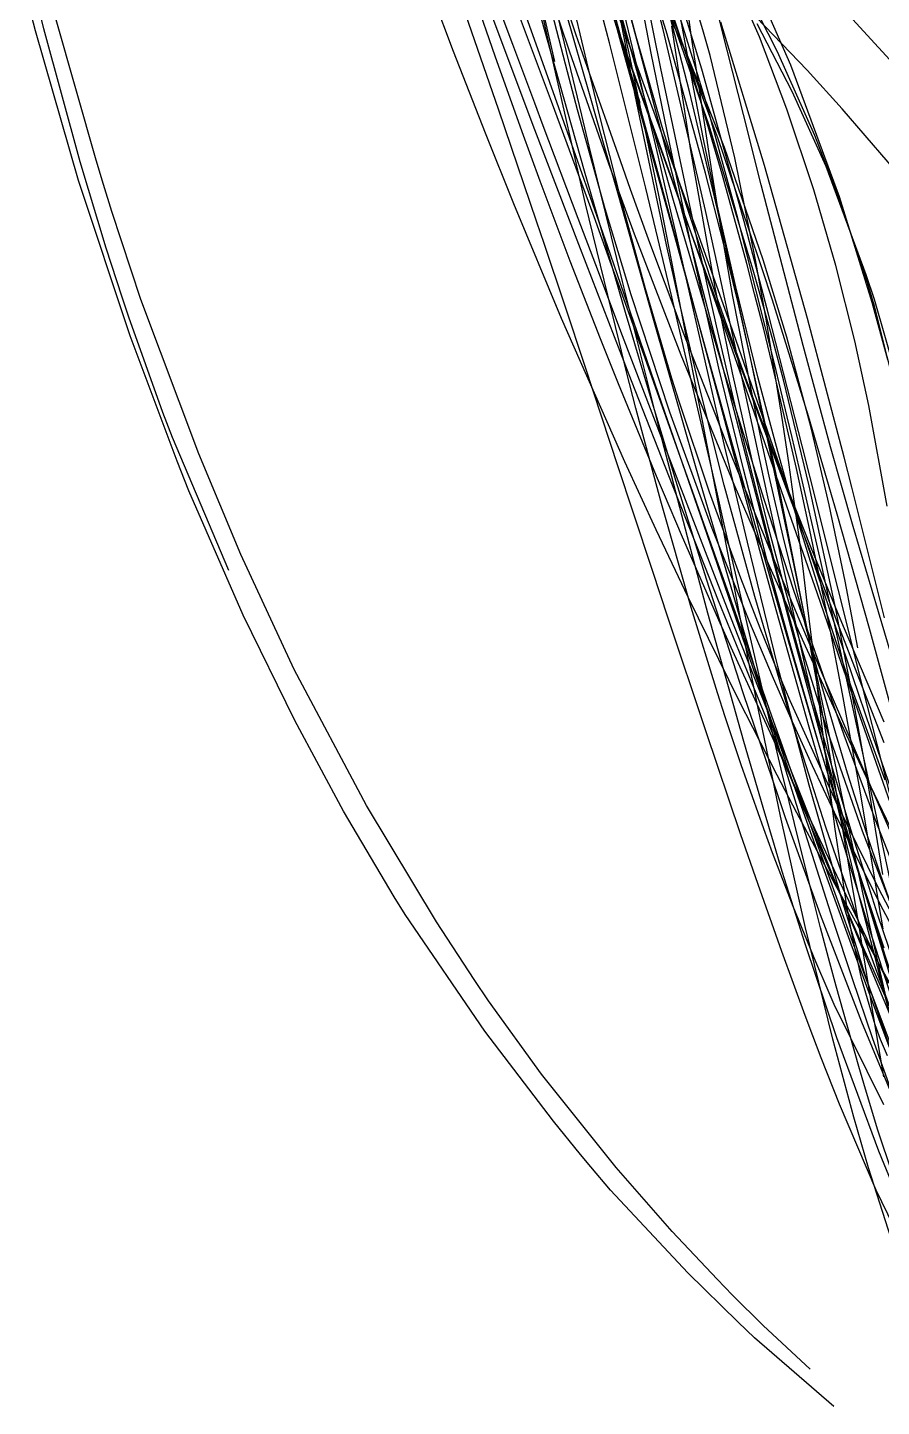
# Model space of a CAD drawing. Header units: metres. Extents: x -233 to 379, y -58 to 1087.
# Drawn here: x -164.2 to -109.5, y -25.5 to 62.8 of the extents above; entities that cross this region are included whole.
import ezdxf

# ---------------------------------------------------------------- set-up
doc = ezdxf.new("R2010")
doc.units = ezdxf.units.M

msp = doc.modelspace()

# ---------------------------------------------------------------- linework, layer by layer
for p, q in [((-130.654, 61.155, -1397.446), (-133.378, 70.878, -1398.878)), ((-128.479, 61.043, -1399.084), (-130.64, 70.267, -1402.337)), ((-134.225, 60.959, -1396.504), (-137.149, 69.41, -1399.312)), ((-125.439, 61.017, -1388.991), (-127.809, 69.611, -1390.025)), ((-124.236, 61.147, -1374.854), (-125.775, 69.099, -1377.845)), ((-123.218, 62.377, -1391.526), (-125.48, 69.685, -1393.989)), ((-123.487, 62.666, -1382.562), (-125.27, 69.625, -1384.631)), ((-122.142, 62.185, -1382.023), (-123.397, 69.136, -1384.938)), ((-121.676, 62.327, -1380.064), (-122.577, 68.87, -1382.578)), ((-130.401, 60.619, -1400.297), (-132.271, 68.794, -1403.224)), ((-129.608, 59.968, -1397.805), (-131.91, 68.813, -1401.1)), ((-121.924, 61.007, -1377.423), (-125.435, 68.671, -1380.055)), ((-117.321, 62.207, -1374.742), (-119.943, 68.257, -1376.744)), ((-136.888, 61.256, -1393.495), (-139.318, 67.652, -1395.781)), ((-133.099, 61.702, -1394.184), (-135.129, 67.103, -1396.173)), ((-130.623, 58.064, -1392.113), (-134.023, 67.14, -1394.292)), ((-130.729, 59.276, -1390.762), (-133.587, 67.266, -1392.804)), ((-129.468, 61.273, -1399.961), (-131.584, 67.562, -1402.369)), ((-128.688, 57.174, -1397.067), (-131.132, 67.333, -1398.5)), ((-126.922, 61.822, -1396.42), (-128.362, 67.277, -1397.374)), ((-125.474, 61.256, -1389.092), (-127.75, 67.393, -1391.598)), ((-134.013, 57.56, -1393.101), (-137.028, 66.291, -1395.178)), ((-125.253, 59.5, -1389.309), (-127.949, 67.088, -1392.142)), ((-124.945, 57.968, -1398.053), (-127.555, 66.424, -1401.371)), ((-125.198, 62.22, -1389.516), (-126.472, 66.956, -1391.478)), ((-123.622, 60.161, -1376.88), (-124.868, 66.399, -1379.167)), ((-120.549, 56.593, -1389.737), (-123.993, 66.453, -1392.865)), ((-121.798, 58.707, -1380.591), (-123.859, 66.688, -1383.319)), ((-163.115, 62.717, -1422.659), (-163.79, 65.492, -1423.335)), ((-130.655, 61.15, -1390.25), (-131.639, 65.618, -1390.665)), ((-125.267, 58.456, -1373.843), (-126.729, 66.135, -1376.778)), ((-121.979, 60.998, -1390.859), (-123.501, 65.581, -1392.515)), ((-121.487, 60.542, -1385.277), (-123.065, 65.604, -1386.889)), ((-121.01, 60.122, -1380.731), (-122.805, 66.018, -1382.303)), ((-120.89, 62.49, -1378.883), (-121.979, 66.189, -1379.974)), ((-163.64, 62.573, -1425.856), (-164.152, 64.573, -1426.345)), ((-132.649, 58.803, -1392.511), (-134.972, 64.978, -1394.819)), ((-129.056, 62.379, -1401.472), (-130.039, 65.254, -1402.567)), ((-124.016, 56.181, -1386.681), (-127.288, 65.229, -1390.184)), ((-125.923, 61.286, -1400.493), (-126.82, 64.55, -1401.22)), ((-124.927, 59.372, -1401.233), (-126.234, 64.846, -1402.048)), ((-124.996, 61.397, -1403.42), (-125.942, 64.9, -1404.144)), ((-119.378, 61.356, -1392.55), (-120.184, 64.594, -1392.98)), ((-114.272, 60.056, -1384.118), (-118.597, 64.593, -1385.843)), ((-116.163, 61.246, -1373.76), (-118.08, 65.011, -1375.264)), ((-115.31, 60.377, -1364.942), (-117.109, 64.462, -1366.1)), ((-128.153, 58.398, -1395.257), (-129.702, 63.815, -1396.35)), ((-126.18, 61.85, -1401.005), (-126.687, 63.663, -1401.409)), ((-120.422, 56.92, -1380.26), (-123.126, 64.177, -1382.324)), ((-105.808, 57.258, -1380.808), (-111.832, 63.849, -1383.067)), ((-160.786, 54.194, -1420.353), (-163.115, 62.717, -1422.659)), ((-159.756, 54.303, -1423.325), (-162.334, 63.282, -1425.709)), ((-125.658, 61.156, -1399.149), (-126.186, 63.56, -1399.562)), ((-121.717, 54.923, -1377.936), (-122.932, 62.873, -1381.038)), ((-116.983, 53.971, -1377.725), (-119.795, 63.141, -1380.187)), ((-115.22, 58.708, -1368.525), (-117.47, 63.037, -1370.041)), ((-160.893, 52.99, -1423.272), (-163.64, 62.573, -1425.856)), ((-128.319, 60.238, -1400.637), (-129.056, 62.379, -1401.472)), ((-124.596, 52.499, -1394.765), (-126.922, 61.822, -1396.42)), ((-125.71, 60.163, -1400.628), (-126.18, 61.85, -1401.005)), ((-123.536, 56.441, -1386.995), (-125.198, 62.22, -1389.516)), ((-123.129, 61.222, -1382.142), (-123.487, 62.666, -1382.562)), ((-120.762, 53.474, -1388.455), (-123.218, 62.377, -1391.526)), ((-121.512, 58.845, -1380.614), (-122.142, 62.185, -1382.023)), ((-120.341, 53.478, -1376.712), (-121.676, 62.327, -1380.064)), ((-120.479, 61.007, -1378.444), (-120.89, 62.49, -1378.883)), ((-115.553, 57.577, -1373.27), (-117.321, 62.207, -1374.742)), ((-134.85, 56.028, -1391.571), (-136.888, 61.256, -1393.495)), ((-132.503, 56.124, -1394.803), (-134.225, 60.959, -1396.504)), ((-131.688, 57.943, -1392.764), (-133.099, 61.702, -1394.184)), ((-128.448, 51.516, -1389.24), (-130.655, 61.15, -1390.25)), ((-128.507, 53.596, -1396.295), (-130.654, 61.155, -1397.446)), ((-126.945, 54.07, -1396.986), (-129.468, 61.273, -1399.961)), ((-127.553, 57.21, -1397.669), (-128.479, 61.043, -1399.084)), ((-125.219, 58.709, -1399.915), (-125.923, 61.286, -1400.493)), ((-125.199, 59.02, -1398.781), (-125.658, 61.156, -1399.149)), ((-123.326, 55.368, -1386.68), (-125.474, 61.256, -1389.092)), ((-124.358, 57.152, -1388.502), (-125.439, 61.017, -1388.991)), ((-123.088, 54.214, -1401.895), (-124.996, 61.397, -1403.42)), ((-123.061, 55.321, -1372.745), (-124.236, 61.147, -1374.854)), ((-121.258, 53.198, -1379.898), (-123.129, 61.222, -1382.142)), ((-121.521, 59.567, -1390.341), (-121.979, 60.998, -1390.859)), ((-119.559, 55.111, -1375.483), (-121.924, 61.007, -1377.423)), ((-118.9, 54.452, -1376.448), (-120.479, 61.007, -1378.444)), ((-118.344, 57.23, -1391.988), (-119.378, 61.356, -1392.55)), ((-113.781, 55.873, -1371.677), (-116.163, 61.246, -1373.76)), ((-126.218, 54.265, -1398.19), (-128.319, 60.238, -1400.637)), ((-123.036, 50.502, -1398.429), (-125.71, 60.163, -1400.628)), ((-121.47, 49.992, -1373.373), (-123.622, 60.161, -1376.88)), ((-120.711, 57.927, -1384.465), (-121.487, 60.542, -1385.277)), ((-118.297, 50.379, -1378.355), (-121.01, 60.122, -1380.731)), ((-112.191, 51.954, -1362.73), (-115.31, 60.377, -1364.942)), ((-112.017, 57.599, -1383.191), (-114.272, 60.056, -1384.118)), ((-129.476, 55.738, -1389.849), (-130.729, 59.276, -1390.762)), ((-128.96, 57.533, -1396.86), (-129.608, 59.968, -1397.805)), ((-121.919, 50.281, -1385.729), (-125.253, 59.5, -1389.309)), ((-123.785, 54.488, -1400.486), (-124.927, 59.372, -1401.233)), ((-119.694, 53.414, -1388.101), (-121.521, 59.567, -1390.341)), ((-131.788, 56.523, -1391.641), (-132.649, 58.803, -1392.511)), ((-127.341, 55.549, -1394.693), (-128.153, 58.398, -1395.257)), ((-123.26, 48.891, -1370.388), (-125.267, 58.456, -1373.843)), ((-123.825, 53.565, -1398.748), (-125.219, 58.709, -1399.915)), ((-124.622, 56.277, -1398.304), (-125.199, 59.02, -1398.781)), ((-120.004, 51.145, -1378.136), (-121.798, 58.707, -1380.591)), ((-120.886, 55.655, -1379.265), (-121.512, 58.845, -1380.614)), ((-113.036, 53.887, -1367.009), (-115.22, 58.708, -1368.525)), ((-131.56, 50.325, -1391.385), (-134.013, 57.56, -1393.101)), ((-131.148, 56.505, -1392.214), (-131.688, 57.943, -1392.764)), ((-127.903, 50.667, -1390.352), (-130.623, 58.064, -1392.113)), ((-127.18, 51.176, -1394.252), (-128.96, 57.533, -1396.86)), ((-118.695, 50.586, -1382.277), (-120.711, 57.927, -1384.465)), ((-113.829, 52.41, -1371.648), (-115.553, 57.577, -1373.27)), ((-107.614, 52.465, -1381.259), (-112.017, 57.599, -1383.191)), ((-128.775, 48.617, -1388.507), (-131.788, 56.523, -1391.641)), ((-128.913, 50.565, -1389.877), (-131.148, 56.505, -1392.214)), ((-128.209, 55.194, -1396.782), (-128.688, 57.174, -1397.067)), ((-126.233, 51.996, -1395.656), (-127.553, 57.21, -1397.669)), ((-122.813, 51.73, -1387.778), (-124.358, 57.152, -1388.502)), ((-117.712, 47.256, -1386.751), (-120.549, 56.593, -1389.737)), ((-119.989, 55.722, -1379.93), (-120.422, 56.92, -1380.26)), ((-117.204, 52.725, -1391.355), (-118.344, 57.23, -1391.988)), ((-133.04, 51.502, -1389.865), (-134.85, 56.028, -1391.571)), ((-131.351, 52.957, -1393.646), (-132.503, 56.124, -1394.803)), ((-127.05, 48.807, -1388.029), (-129.476, 55.738, -1389.849)), ((-123.74, 51.952, -1397.543), (-124.622, 56.277, -1398.304)), ((-122.371, 51.574, -1384.893), (-124.016, 56.181, -1386.681)), ((-122.007, 51.473, -1384.738), (-123.536, 56.441, -1386.995)), ((-120.011, 51.443, -1377.486), (-120.886, 55.655, -1379.265)), ((-118.008, 49.957, -1378.411), (-119.989, 55.722, -1379.93)), ((-112.339, 52.196, -1370.264), (-113.781, 55.873, -1371.677)), ((-126.086, 46.528, -1395.474), (-128.209, 55.194, -1396.782)), ((-126.346, 52.051, -1394.013), (-127.341, 55.549, -1394.693)), ((-122.381, 52.754, -1385.608), (-123.326, 55.368, -1386.68)), ((-121.706, 48.936, -1370.52), (-123.061, 55.321, -1372.745)), ((-120.146, 46.151, -1374.576), (-121.717, 54.923, -1377.936)), ((-117.073, 47.916, -1373.114), (-119.559, 55.111, -1375.483)), ((-159.115, 48.674, -1418.718), (-160.786, 54.194, -1420.353)), ((-159.289, 52.749, -1422.895), (-159.756, 54.303, -1423.325)), ((-125.306, 49.567, -1395.031), (-126.945, 54.07, -1396.986)), ((-125.559, 52.421, -1397.415), (-126.218, 54.265, -1398.19)), ((-123.348, 52.603, -1400.194), (-123.785, 54.488, -1400.486)), ((-121.473, 48.051, -1400.543), (-123.088, 54.214, -1401.895)), ((-117.568, 47.92, -1374.325), (-118.9, 54.452, -1376.448)), ((-114.237, 44.165, -1375.3), (-116.983, 53.971, -1377.725)), ((-110.481, 46.957, -1365.049), (-113.036, 53.887, -1367.009)), ((-157.598, 43.044, -1420.244), (-160.893, 52.99, -1423.272)), ((-125.88, 44.546, -1394.835), (-128.507, 53.596, -1396.295)), ((-122.122, 47.238, -1397.283), (-123.825, 53.565, -1398.748)), ((-120.777, 51.076, -1379.316), (-121.258, 53.198, -1379.898)), ((-119.631, 49.071, -1386.9), (-120.762, 53.474, -1388.455)), ((-119.779, 50.008, -1375.414), (-120.341, 53.478, -1376.712)), ((-118.133, 47.692, -1385.999), (-119.694, 53.414, -1388.101)), ((-158.755, 51.017, -1422.405), (-159.289, 52.749, -1422.895)), ((-129.434, 47.846, -1391.689), (-131.351, 52.957, -1393.646)), ((-124.407, 49.246, -1396.044), (-125.559, 52.421, -1397.415)), ((-123.823, 49.312, -1394.191), (-124.596, 52.499, -1394.765)), ((-122.63, 49.483, -1399.701), (-123.348, 52.603, -1400.194)), ((-121.171, 49.385, -1384.226), (-122.381, 52.754, -1385.608)), ((-114.513, 42.431, -1389.784), (-117.204, 52.725, -1391.355)), ((-112.422, 47.556, -1370.106), (-113.829, 52.41, -1371.648)), ((-110.775, 47.617, -1368.497), (-112.339, 52.196, -1370.264)), ((-129.979, 44.168, -1386.999), (-133.04, 51.502, -1389.865)), ((-126.301, 42.688, -1388.167), (-128.448, 51.516, -1389.24)), ((-124.109, 44.187, -1392.534), (-126.346, 52.051, -1394.013)), ((-124.617, 46.067, -1393.246), (-126.233, 51.996, -1395.656)), ((-122.299, 44.607, -1396.211), (-123.74, 51.952, -1397.543)), ((-120.253, 43.045, -1386.495), (-122.813, 51.73, -1387.778)), ((-120.069, 45.06, -1382.356), (-122.371, 51.574, -1384.893)), ((-120.082, 45.665, -1382.009), (-122.007, 51.473, -1384.738)), ((-118.832, 46.196, -1375.284), (-120.011, 51.443, -1377.486)), ((-110.106, 45.194, -1361.034), (-112.191, 51.954, -1362.73)), ((-156.899, 45.384, -1420.72), (-158.755, 51.017, -1422.405)), ((-131.101, 48.964, -1391.062), (-131.56, 50.325, -1391.385)), ((-127.794, 47.597, -1388.684), (-128.913, 50.565, -1389.877)), ((-126.862, 47.811, -1389.673), (-127.903, 50.667, -1390.352)), ((-125.534, 45.675, -1391.867), (-127.18, 51.176, -1394.252)), ((-122.497, 48.553, -1397.981), (-123.036, 50.502, -1398.429)), ((-119.996, 47.57, -1378.373), (-120.777, 51.076, -1379.316)), ((-118.407, 44, -1375.917), (-120.004, 51.145, -1378.136)), ((-116.355, 41.274, -1379.605), (-118.695, 50.586, -1382.277)), ((-116.726, 44.439, -1376.992), (-118.297, 50.379, -1378.355)), ((-122.316, 41.812, -1391.458), (-125.306, 49.567, -1395.031)), ((-121.025, 42.477, -1398.537), (-122.63, 49.483, -1399.701)), ((-118.9, 42.095, -1382.421), (-121.919, 50.281, -1385.729)), ((-120.058, 43.689, -1371.304), (-121.47, 49.992, -1373.373)), ((-119.011, 45.582, -1373.78), (-119.779, 50.008, -1375.414)), ((-117.138, 47.339, -1377.742), (-118.008, 49.957, -1378.411)), ((-158.101, 45.524, -1417.734), (-159.115, 48.674, -1418.718)), ((-129.781, 45.021, -1390.124), (-131.101, 48.964, -1391.062)), ((-125.505, 40.17, -1384.99), (-128.775, 48.617, -1388.507)), ((-124.713, 42.067, -1386.214), (-127.05, 48.807, -1388.029)), ((-124.003, 48.145, -1395.562), (-124.407, 49.246, -1396.044)), ((-122.928, 45.549, -1393.503), (-123.823, 49.312, -1394.191)), ((-122.478, 45.369, -1369.155), (-123.26, 48.891, -1370.388)), ((-120.26, 42.518, -1368.373), (-121.706, 48.936, -1370.52)), ((-119.645, 45.1, -1382.467), (-121.171, 49.385, -1384.226)), ((-118.675, 45.163, -1385.491), (-119.631, 49.071, -1386.9)), ((-127.497, 42.867, -1389.68), (-129.434, 47.846, -1391.689)), ((-126.358, 46.422, -1389.343), (-126.862, 47.811, -1389.673)), ((-122.715, 44.692, -1394.013), (-124.003, 48.145, -1395.562)), ((-120.591, 41.669, -1396.366), (-122.497, 48.553, -1397.981)), ((-119.633, 40.98, -1398.925), (-121.473, 48.051, -1400.543)), ((-117.623, 45.749, -1385.281), (-118.133, 47.692, -1385.999)), ((-116.858, 44.025, -1372.983), (-117.568, 47.92, -1374.325)), ((-115.564, 42.965, -1371.44), (-117.073, 47.916, -1373.114)), ((-126.076, 43.06, -1386.816), (-127.794, 47.597, -1388.684)), ((-121.117, 43.497, -1396.402), (-122.122, 47.238, -1397.283)), ((-118.396, 40.231, -1376.458), (-119.996, 47.57, -1378.373)), ((-116.882, 44.332, -1385.805), (-117.712, 47.256, -1386.751)), ((-116.488, 45.341, -1377.239), (-117.138, 47.339, -1377.742)), ((-111.212, 42.728, -1368.52), (-112.422, 47.556, -1370.106)), ((-110.406, 46.46, -1368.048), (-110.775, 47.617, -1368.497)), ((-109.956, 45.379, -1364.618), (-110.481, 46.957, -1365.049)), ((-124.524, 41.327, -1388.129), (-126.358, 46.422, -1389.343)), ((-124.377, 39.696, -1394.375), (-126.086, 46.528, -1395.474)), ((-122.915, 40.333, -1390.792), (-124.617, 46.067, -1393.246)), ((-119.04, 40.684, -1372.525), (-120.146, 46.151, -1374.576)), ((-117.39, 40.35, -1372.862), (-118.832, 46.196, -1375.284)), ((-109.947, 44.949, -1367.458), (-110.406, 46.46, -1368.048)), ((-157.675, 44.241, -1417.323), (-158.101, 45.524, -1417.734)), ((-153.191, 35.49, -1417.43), (-156.899, 45.384, -1420.72)), ((-123.06, 38.164, -1388.39), (-125.534, 45.675, -1391.867)), ((-122.262, 42.715, -1392.976), (-122.928, 45.549, -1393.503)), ((-121.157, 39.77, -1367.261), (-122.478, 45.369, -1369.155)), ((-118.249, 40.486, -1379.515), (-120.082, 45.665, -1382.009)), ((-118.145, 39.576, -1380.21), (-120.069, 45.06, -1382.356)), ((-118.813, 42.749, -1381.502), (-119.645, 45.1, -1382.467)), ((-117.483, 37.807, -1370.987), (-119.011, 45.582, -1373.78)), ((-116.545, 35.622, -1381.849), (-118.675, 45.163, -1385.491)), ((-117.045, 43.475, -1384.436), (-117.623, 45.749, -1385.281)), ((-114.187, 37.905, -1375.424), (-116.488, 45.341, -1377.239)), ((-109.101, 41.51, -1360.126), (-110.106, 45.194, -1361.034)), ((-108.596, 40.627, -1363.362), (-109.956, 45.379, -1364.618)), ((-155.487, 38.154, -1415.236), (-157.675, 44.241, -1417.323)), ((-126.665, 36.624, -1383.924), (-129.979, 44.168, -1386.999)), ((-128.477, 41.099, -1389.184), (-129.781, 45.021, -1390.124)), ((-124.158, 38.736, -1393.842), (-125.88, 44.546, -1394.835)), ((-121.358, 34.592, -1390.789), (-124.109, 44.187, -1392.534)), ((-122.187, 43.293, -1393.376), (-122.715, 44.692, -1394.013)), ((-121.783, 41.929, -1395.715), (-122.299, 44.607, -1396.211)), ((-116.437, 42.717, -1385.28), (-116.882, 44.332, -1385.805)), ((-114.578, 36.019, -1375.161), (-116.726, 44.439, -1376.992)), ((-111.903, 35.292, -1373.194), (-114.237, 44.165, -1375.3)), ((-108.322, 38.509, -1364.853), (-109.947, 44.949, -1367.458)), ((-119.944, 37.529, -1390.654), (-122.187, 43.293, -1393.376)), ((-119.537, 37.623, -1394.985), (-121.117, 43.497, -1396.402)), ((-118.882, 38.674, -1369.716), (-120.058, 43.689, -1371.304)), ((-117.895, 41.654, -1375.203), (-118.407, 44, -1375.917)), ((-116.519, 41.35, -1383.642), (-117.045, 43.475, -1384.436)), ((-115.818, 37.51, -1370.524), (-116.858, 44.025, -1372.983)), ((-154.584, 35.028, -1417.542), (-157.598, 43.044, -1420.244)), ((-126.345, 39.975, -1388.473), (-127.497, 42.867, -1389.68)), ((-125.814, 40.742, -1387.916), (-126.301, 42.688, -1388.167)), ((-123.485, 36.271, -1383.919), (-126.076, 43.06, -1386.816)), ((-120.389, 34.593, -1391.389), (-122.262, 42.715, -1392.976)), ((-119.542, 36.041, -1397.394), (-121.025, 42.477, -1398.537)), ((-119.908, 40.993, -1367.872), (-120.26, 42.518, -1368.373)), ((-119.545, 40.689, -1386.128), (-120.253, 43.045, -1386.495)), ((-117.282, 38.396, -1379.714), (-118.813, 42.749, -1381.502)), ((-115.776, 40.23, -1384.463), (-116.437, 42.717, -1385.28)), ((-114.014, 37.161, -1369.377), (-115.564, 42.965, -1371.44)), ((-112.758, 35.956, -1388.713), (-114.513, 42.431, -1389.784)), ((-110.308, 38.585, -1367.095), (-111.212, 42.728, -1368.52)), ((-123.559, 38.727, -1385.297), (-124.713, 42.067, -1386.214)), ((-120.053, 36.24, -1388.771), (-122.316, 41.812, -1391.458)), ((-121.065, 38.165, -1395.002), (-121.783, 41.929, -1395.715)), ((-119.354, 37.226, -1395.301), (-120.591, 41.669, -1396.366)), ((-117.407, 38.091, -1380.763), (-118.9, 42.095, -1382.421)), ((-115.98, 32.588, -1372.545), (-117.895, 41.654, -1375.203)), ((-126.352, 34.671, -1387.613), (-128.477, 41.099, -1389.184)), ((-125.221, 38.415, -1387.602), (-125.814, 40.742, -1387.916)), ((-121.363, 32.442, -1385.967), (-124.524, 41.327, -1388.129)), ((-118.332, 34.523, -1365.817), (-119.908, 40.993, -1367.872)), ((-117.924, 34.413, -1397.347), (-119.633, 40.98, -1398.925)), ((-117.006, 32.569, -1384.732), (-119.545, 40.689, -1386.128)), ((-117.754, 34.988, -1370.435), (-119.04, 40.684, -1372.525)), ((-114.955, 34.564, -1381.059), (-116.519, 41.35, -1383.642)), ((-115.532, 37.859, -1378.637), (-116.355, 41.274, -1379.605)), ((-123.903, 34.074, -1385.873), (-126.345, 39.975, -1388.473)), ((-122.839, 33.388, -1382.039), (-125.505, 40.17, -1384.99)), ((-122.455, 38.845, -1390.14), (-122.915, 40.333, -1390.792)), ((-119.566, 33.492, -1365.22), (-121.157, 39.77, -1367.261)), ((-116.817, 32.945, -1374.612), (-118.396, 40.231, -1376.458)), ((-116.076, 34.712, -1376.687), (-118.249, 40.486, -1379.515)), ((-116.83, 38.19, -1371.975), (-117.39, 40.35, -1372.862)), ((-114.129, 33.455, -1382.172), (-115.776, 40.23, -1384.463)), ((-123.663, 36.876, -1393.904), (-124.377, 39.696, -1394.375)), ((-115.553, 32.142, -1377.273), (-118.145, 39.576, -1380.21)), ((-154.883, 36.55, -1414.665), (-155.487, 38.154, -1415.236)), ((-123.635, 32.477, -1386.726), (-125.221, 38.415, -1387.602)), ((-122.646, 33.731, -1392.939), (-124.158, 38.736, -1393.842)), ((-121.097, 31.578, -1383.263), (-123.559, 38.727, -1385.297)), ((-120.332, 30.711, -1384.707), (-123.06, 38.164, -1388.39)), ((-120.522, 33.052, -1387.495), (-122.455, 38.845, -1390.14)), ((-119.54, 30.153, -1393.399), (-121.065, 38.165, -1395.002)), ((-118.381, 36.593, -1369.07), (-118.882, 38.674, -1369.716)), ((-114.861, 31.351, -1377.875), (-117.407, 38.091, -1380.763)), ((-116.13, 35.103, -1378.36), (-117.282, 38.396, -1379.714)), ((-116.145, 35.649, -1370.939), (-116.83, 38.19, -1371.975)), ((-109.149, 32.157, -1364.683), (-110.308, 38.585, -1367.095)), ((-119.371, 36.079, -1389.956), (-119.944, 37.529, -1390.654)), ((-119.237, 36.51, -1394.713), (-119.537, 37.623, -1394.985)), ((-118.384, 33.764, -1394.455), (-119.354, 37.226, -1395.301)), ((-117.16, 36.252, -1370.437), (-117.483, 37.807, -1370.987)), ((-115.418, 34.796, -1369.435), (-115.818, 37.51, -1370.524)), ((-115.221, 36.551, -1378.267), (-115.532, 37.859, -1378.637)), ((-112.336, 31.636, -1373.915), (-114.187, 37.905, -1375.424)), ((-112.851, 32.223, -1367.512), (-114.014, 37.161, -1369.377)), ((-151.283, 28.038, -1411.329), (-154.883, 36.55, -1414.665)), ((-125.928, 34.983, -1383.243), (-126.665, 36.624, -1383.924)), ((-121.792, 29.69, -1392.616), (-123.663, 36.876, -1393.904)), ((-120.992, 29.789, -1381.042), (-123.485, 36.271, -1383.919)), ((-118.924, 33.537, -1387.435), (-120.053, 36.24, -1388.771)), ((-118.085, 32.253, -1393.651), (-119.237, 36.51, -1394.713)), ((-116.478, 29.117, -1366.835), (-118.381, 36.593, -1369.07)), ((-116.689, 34.068, -1369.67), (-117.16, 36.252, -1370.437)), ((-114.771, 34.634, -1377.727), (-115.221, 36.551, -1378.267)), ((-150.501, 29.046, -1415.094), (-153.191, 35.49, -1417.43)), ((-118.083, 29.841, -1396.207), (-119.542, 36.041, -1397.394)), ((-118.229, 33.232, -1388.561), (-119.371, 36.079, -1389.956)), ((-115.918, 32.662, -1380.676), (-116.545, 35.622, -1381.849)), ((-115.344, 32.804, -1369.792), (-116.145, 35.649, -1370.939)), ((-113.622, 32.217, -1374.357), (-114.578, 36.019, -1375.161)), ((-111.326, 30.847, -1387.809), (-112.758, 35.956, -1388.713)), ((-153.831, 33.126, -1416.874), (-154.584, 35.028, -1417.542)), ((-125.397, 31.774, -1386.893), (-126.352, 34.671, -1387.613)), ((-123.926, 30.636, -1381.396), (-125.928, 34.983, -1383.243)), ((-119.026, 26.592, -1389.352), (-121.358, 34.592, -1390.789)), ((-120.005, 32.918, -1391.052), (-120.389, 34.593, -1391.389)), ((-116.835, 28.727, -1364.045), (-118.332, 34.523, -1365.817)), ((-117.224, 32.773, -1369.633), (-117.754, 34.988, -1370.435)), ((-115.034, 31.95, -1377.062), (-116.13, 35.103, -1378.36)), ((-114.008, 29.483, -1374.101), (-116.076, 34.712, -1376.687)), ((-115.217, 33.379, -1368.848), (-115.418, 34.796, -1369.435)), ((-114.032, 30.32, -1379.41), (-114.955, 34.564, -1381.059)), ((-113.395, 28.597, -1376.017), (-114.771, 34.634, -1377.727)), ((-111.405, 33.359, -1372.739), (-111.903, 35.292, -1373.194)), ((-123.462, 33.022, -1385.399), (-123.903, 34.074, -1385.873)), ((-120.701, 27.465, -1391.722), (-122.646, 33.731, -1392.939)), ((-117.356, 30.122, -1393.545), (-118.384, 33.764, -1394.455)), ((-116.876, 30.406, -1396.346), (-117.924, 34.413, -1397.347)), ((-115.738, 29.929, -1368.241), (-116.689, 34.068, -1369.67)), ((-150.352, 25.173, -1413.856), (-153.831, 33.126, -1416.874)), ((-122.239, 30.159, -1384.077), (-123.462, 33.022, -1385.399)), ((-121.141, 29.113, -1380.121), (-122.839, 33.388, -1382.039)), ((-118.507, 27.538, -1384.85), (-120.522, 33.052, -1387.495)), ((-119.63, 31.278, -1390.716), (-120.005, 32.918, -1391.052)), ((-117.609, 26.357, -1362.999), (-119.566, 33.492, -1365.22)), ((-116.726, 28.451, -1384.849), (-118.924, 33.537, -1387.435)), ((-116.22, 28.344, -1386.096), (-118.229, 33.232, -1388.561)), ((-116.729, 30.783, -1368.92), (-117.224, 32.773, -1369.633)), ((-115.211, 25.623, -1372.796), (-116.817, 32.945, -1374.612)), ((-113.202, 25.851, -1367.046), (-115.344, 32.804, -1369.792)), ((-114.826, 30.494, -1367.598), (-115.217, 33.379, -1368.848)), ((-112.431, 25.555, -1379.36), (-114.129, 33.455, -1382.172)), ((-110.714, 30.641, -1372.101), (-111.405, 33.359, -1372.739)), ((-121.679, 25.665, -1385.581), (-123.635, 32.477, -1386.726)), ((-120.974, 31.342, -1385.696), (-121.363, 32.442, -1385.967)), ((-117.133, 28.76, -1392.758), (-118.085, 32.253, -1393.651)), ((-115.109, 26.755, -1383.626), (-117.006, 32.569, -1384.732)), ((-115.204, 28.861, -1371.476), (-115.98, 32.588, -1372.545)), ((-114.293, 24.432, -1377.186), (-115.918, 32.662, -1380.676)), ((-113.605, 26.533, -1375.029), (-115.553, 32.142, -1377.273)), ((-113.798, 28.38, -1375.588), (-115.034, 31.95, -1377.062)), ((-113.083, 30.063, -1373.906), (-113.622, 32.217, -1374.357)), ((-111.834, 27.356, -1365.541), (-112.851, 32.223, -1367.512)), ((-124.144, 27.971, -1385.927), (-125.397, 31.774, -1386.893)), ((-120.223, 29.039, -1382.521), (-121.097, 31.578, -1383.263)), ((-119.251, 26.462, -1384.47), (-120.974, 31.342, -1385.696)), ((-118.996, 28.508, -1390.135), (-119.63, 31.278, -1390.716)), ((-112.337, 24.752, -1374.93), (-114.861, 31.351, -1377.875)), ((-110.265, 24.311, -1372.131), (-112.336, 31.636, -1373.915)), ((-121.882, 26.326, -1379.509), (-123.926, 30.636, -1381.396)), ((-119.822, 24.662, -1381.41), (-122.239, 30.159, -1384.077)), ((-117.936, 24.709, -1381.576), (-120.332, 30.711, -1384.707)), ((-118.049, 22.481, -1391.738), (-119.54, 30.153, -1393.399)), ((-115.538, 23.798, -1391.896), (-117.356, 30.122, -1393.545)), ((-115.215, 24.133, -1394.686), (-116.876, 30.406, -1396.346)), ((-115.846, 27.431, -1367.735), (-116.729, 30.783, -1368.92)), ((-114.523, 28.156, -1366.535), (-114.826, 30.494, -1367.598)), ((-112.841, 24.479, -1377.078), (-114.032, 30.32, -1379.41)), ((-112.276, 26.83, -1373.238), (-113.083, 30.063, -1373.906)), ((-108.892, 22.65, -1386.199), (-111.326, 30.847, -1387.809)), ((-109.31, 25.007, -1370.769), (-110.714, 30.641, -1372.101)), ((-120.619, 25.301, -1391.775), (-121.792, 29.69, -1392.616)), ((-119.146, 25.027, -1378.856), (-120.992, 29.789, -1381.042)), ((-116.129, 21.891, -1394.505), (-118.083, 29.841, -1396.207)), ((-114.357, 24.44, -1366.389), (-115.738, 29.929, -1368.241)), ((-112.456, 25.685, -1372.213), (-114.008, 29.483, -1374.101)), ((-147.082, 21.697, -1412.188), (-150.501, 29.046, -1415.094)), ((-119.928, 26.087, -1378.731), (-121.141, 29.113, -1380.121)), ((-117.5, 21.161, -1380.09), (-120.223, 29.039, -1382.521)), ((-118.511, 26.391, -1389.678), (-118.996, 28.508, -1390.135)), ((-116.24, 25.514, -1391.907), (-117.133, 28.76, -1392.758)), ((-115.316, 23.163, -1362.401), (-116.835, 28.727, -1364.045)), ((-114.366, 23.181, -1382.081), (-116.726, 28.451, -1384.849)), ((-116.13, 27.784, -1366.443), (-116.478, 29.117, -1366.835)), ((-113.668, 22.29, -1382.926), (-116.22, 28.344, -1386.096)), ((-113.257, 19.466, -1368.848), (-115.204, 28.861, -1371.476)), ((-111.752, 22.424, -1373.113), (-113.798, 28.38, -1375.588)), ((-112.129, 22.893, -1374.375), (-113.395, 28.597, -1376.017)), ((-123.178, 25.042, -1385.165), (-124.144, 27.971, -1385.927)), ((-118.359, 20.205, -1390.164), (-120.701, 27.465, -1391.722)), ((-117.262, 24.329, -1383.257), (-118.507, 27.538, -1384.85)), ((-115.628, 25.893, -1365.894), (-116.13, 27.784, -1366.443)), ((-114.561, 22.913, -1366.168), (-115.846, 27.431, -1367.735)), ((-114.294, 26.329, -1365.672), (-114.523, 28.156, -1366.535)), ((-118.329, 24.222, -1388.926), (-119.026, 26.592, -1389.352)), ((-112.388, 18.886, -1381.931), (-115.109, 26.755, -1383.626)), ((-112.061, 22.082, -1373.224), (-113.605, 26.533, -1375.029)), ((-110.401, 19.351, -1371.713), (-112.276, 26.83, -1373.238)), ((-111.029, 23.078, -1363.678), (-111.834, 27.356, -1365.541)), ((-118.607, 19.691, -1376.466), (-121.882, 26.326, -1379.509)), ((-119.995, 20.205, -1384.546), (-121.679, 25.665, -1385.581)), ((-118.599, 22.794, -1377.184), (-119.928, 26.087, -1378.731)), ((-116.541, 18.774, -1382.428), (-119.251, 26.462, -1384.47)), ((-116.798, 19.02, -1387.946), (-118.511, 26.391, -1389.678)), ((-115.426, 19.01, -1360.807), (-117.609, 26.357, -1362.999)), ((-114.63, 22.246, -1364.853), (-115.628, 25.893, -1365.894)), ((-114.323, 21.632, -1371.817), (-115.211, 25.623, -1372.796)), ((-113.937, 23.392, -1364.204), (-114.294, 26.329, -1365.672)), ((-111.635, 21.139, -1365.217), (-113.202, 25.851, -1367.046)), ((-111.945, 24.449, -1371.598), (-112.456, 25.685, -1372.213)), ((-147.056, 18.428, -1411.065), (-150.352, 25.173, -1413.856)), ((-120.734, 17.693, -1383.127), (-123.178, 25.042, -1385.165)), ((-118.318, 17.088, -1390.02), (-120.619, 25.301, -1391.775)), ((-116.4, 18.009, -1375.481), (-119.146, 25.027, -1378.856)), ((-114.124, 18.002, -1389.813), (-116.24, 25.514, -1391.907)), ((-111.236, 19.332, -1377.016), (-112.431, 25.555, -1379.36)), ((-111.353, 22.193, -1373.76), (-112.337, 24.752, -1374.93)), ((-118.91, 22.621, -1380.39), (-119.822, 24.662, -1381.41)), ((-116.982, 19.705, -1388.108), (-118.329, 24.222, -1388.926)), ((-116.485, 21.264, -1379.716), (-117.936, 24.709, -1381.576)), ((-116.155, 21.601, -1381.866), (-117.262, 24.329, -1383.257)), ((-113.204, 16.731, -1392.556), (-115.215, 24.133, -1394.686)), ((-113.431, 21.001, -1365.248), (-114.357, 24.44, -1366.389)), ((-112.997, 17.362, -1373.915), (-114.293, 24.432, -1377.186)), ((-112.003, 20.134, -1375.292), (-112.841, 24.479, -1377.078)), ((-109.329, 18.308, -1368.529), (-111.945, 24.449, -1371.598)), ((-107.972, 15.86, -1369.965), (-110.265, 24.311, -1372.131)), ((-114.325, 19.653, -1390.769), (-115.538, 23.798, -1391.896)), ((-113.441, 16.698, -1360.555), (-115.316, 23.163, -1362.401)), ((-112.048, 18.154, -1379.357), (-114.366, 23.181, -1382.081)), ((-113.214, 17.315, -1360.767), (-113.937, 23.392, -1364.204)), ((-115.887, 16.024, -1376.902), (-118.91, 22.621, -1380.39)), ((-117.208, 19.378, -1375.537), (-118.599, 22.794, -1377.184)), ((-117.503, 19.726, -1391.113), (-118.049, 22.481, -1391.738)), ((-112.752, 15.729, -1363.041), (-114.63, 22.246, -1364.853)), ((-112.938, 17.707, -1364.399), (-114.561, 22.913, -1366.168)), ((-112.981, 20.679, -1382.067), (-113.668, 22.29, -1382.926)), ((-110.698, 16.325, -1372.412), (-112.129, 22.893, -1374.375)), ((-109.707, 15.304, -1370.402), (-112.061, 22.082, -1373.224)), ((-109.753, 16.569, -1370.649), (-111.752, 22.424, -1373.113)), ((-109.343, 17.003, -1371.302), (-111.353, 22.193, -1373.76)), ((-142.462, 12.983, -1408.361), (-147.082, 21.697, -1412.188)), ((-115.309, 18.572, -1378.224), (-116.485, 21.264, -1379.716)), ((-115.354, 19.693, -1380.874), (-116.155, 21.601, -1381.866)), ((-114.134, 14.293, -1392.645), (-116.129, 21.891, -1394.505)), ((-112.703, 14.576, -1370.095), (-114.323, 21.632, -1371.817)), ((-114.85, 13.584, -1377.553), (-117.5, 21.161, -1380.09)), ((-111.676, 15.046, -1363.302), (-113.431, 21.001, -1365.248)), ((-111.582, 17.422, -1380.3), (-112.981, 20.679, -1382.067)), ((-109.26, 14.599, -1362.703), (-111.635, 21.139, -1365.217)), ((-119.503, 18.665, -1384.238), (-119.995, 20.205, -1384.546)), ((-117.743, 17.973, -1375.657), (-118.607, 19.691, -1376.466)), ((-116.085, 13.474, -1388.548), (-118.359, 20.205, -1390.164)), ((-115.963, 12.303, -1389.276), (-117.503, 19.726, -1391.113)), ((-116.26, 17.313, -1387.671), (-116.982, 19.705, -1388.108)), ((-112.407, 13.196, -1377.308), (-115.354, 19.693, -1380.874)), ((-113.638, 17.339, -1390.122), (-114.325, 19.653, -1390.769)), ((-111.673, 11.925, -1366.76), (-113.257, 19.466, -1368.848)), ((-111.757, 18.831, -1374.749), (-112.003, 20.134, -1375.292)), ((-118.485, 15.593, -1383.587), (-119.503, 18.665, -1384.238)), ((-115.002, 14.038, -1372.852), (-117.208, 19.378, -1375.537)), ((-115.83, 14.943, -1386.911), (-116.798, 19.02, -1387.946)), ((-115.457, 15.703, -1381.577), (-116.541, 18.774, -1382.428)), ((-114.015, 14.519, -1359.5), (-115.426, 19.01, -1360.807)), ((-113.929, 15.526, -1376.492), (-115.309, 18.572, -1378.224)), ((-111.891, 17.486, -1381.613), (-112.388, 18.886, -1381.931)), ((-110.936, 14.275, -1372.793), (-111.757, 18.831, -1374.749)), ((-110.56, 15.533, -1375.521), (-111.236, 19.332, -1377.016)), ((-108.536, 12.048, -1370.216), (-110.401, 19.351, -1371.713)), ((-143.93, 12.627, -1408.472), (-147.056, 18.428, -1411.065)), ((-118.52, 11.167, -1381.148), (-120.734, 17.693, -1383.127)), ((-116.185, 14.929, -1374.188), (-117.743, 17.973, -1375.657)), ((-114.162, 12.353, -1372.62), (-116.4, 18.009, -1375.481)), ((-112.225, 11.494, -1387.853), (-114.124, 18.002, -1389.813)), ((-110.723, 11.347, -1362.263), (-112.938, 17.707, -1364.399)), ((-110.462, 14.777, -1377.482), (-112.048, 18.154, -1379.357)), ((-117.083, 12.849, -1389.031), (-118.318, 17.088, -1390.02)), ((-114.37, 11.196, -1386.518), (-116.26, 17.313, -1387.671)), ((-113.013, 15.254, -1389.525), (-113.638, 17.339, -1390.122)), ((-112.467, 11.458, -1356.88), (-113.214, 17.315, -1360.767)), ((-112.182, 12.695, -1371.588), (-112.997, 17.362, -1373.915)), ((-109.9, 12.105, -1380.29), (-111.891, 17.486, -1381.613)), ((-109.694, 13.068, -1377.87), (-111.582, 17.422, -1380.3)), ((-114.833, 13.755, -1375.659), (-115.887, 16.024, -1376.902)), ((-111.466, 10.297, -1358.773), (-113.441, 16.698, -1360.555)), ((-111.93, 12.171, -1391.147), (-113.204, 16.731, -1392.556)), ((-110.126, 13.677, -1371.597), (-110.698, 16.325, -1372.412)), ((-108.589, 13.149, -1369.192), (-109.753, 16.569, -1370.649)), ((-117.043, 11.494, -1382.637), (-118.485, 15.593, -1383.587)), ((-114.709, 13.588, -1380.975), (-115.457, 15.703, -1381.577)), ((-112.52, 12.526, -1374.736), (-113.929, 15.526, -1376.492)), ((-111.507, 10.355, -1388.048), (-113.013, 15.254, -1389.525)), ((-111.462, 11.444, -1361.867), (-112.752, 15.729, -1363.041)), ((-110.461, 11.222, -1362.058), (-111.676, 15.046, -1363.302)), ((-109.99, 12.125, -1374.126), (-110.56, 15.533, -1375.521)), ((-107.468, 8.906, -1367.628), (-109.707, 15.304, -1370.402)), ((-114.926, 12.509, -1372.989), (-116.185, 14.929, -1374.188)), ((-115.589, 13.937, -1386.647), (-115.83, 14.943, -1386.911)), ((-111.981, 6.773, -1390.502), (-114.134, 14.293, -1392.645)), ((-113.044, 11.536, -1358.643), (-114.015, 14.519, -1359.5)), ((-110.903, 7.113, -1368.257), (-112.703, 14.576, -1370.095)), ((-110.007, 8.795, -1370.32), (-110.936, 14.275, -1372.793)), ((-107.903, 9.437, -1374.412), (-110.462, 14.777, -1377.482)), ((-115.64, 12.183, -1388.224), (-116.085, 13.474, -1388.548)), ((-115.079, 11.829, -1386.077), (-115.589, 13.937, -1386.647)), ((-112.979, 9.226, -1370.307), (-115.002, 14.038, -1372.852)), ((-113.489, 9.74, -1376.187), (-114.85, 13.584, -1377.553)), ((-112.36, 8.503, -1372.633), (-114.833, 13.755, -1375.659)), ((-112.756, 8.109, -1379.312), (-114.709, 13.588, -1380.975)), ((-108.6, 6.614, -1369.257), (-110.126, 13.677, -1371.597)), ((-140.682, 7.134, -1405.828), (-143.93, 12.627, -1408.472)), ((-137.981, 5.535, -1404.735), (-142.462, 12.983, -1408.361)), ((-116.361, 10.43, -1388.438), (-117.083, 12.849, -1389.031)), ((-112.476, 7.921, -1370.602), (-114.926, 12.509, -1372.989)), ((-109.597, 6.658, -1371.103), (-112.52, 12.526, -1374.736)), ((-109.691, 7.679, -1374.069), (-112.407, 13.196, -1377.308)), ((-111.299, 7.417, -1368.713), (-112.182, 12.695, -1371.588)), ((-107.857, 8.854, -1375.443), (-109.694, 13.068, -1377.87)), ((-116.481, 9.952, -1382.261), (-117.043, 11.494, -1382.637)), ((-114.388, 5.244, -1387.312), (-115.963, 12.303, -1389.276)), ((-113.411, 5.986, -1386.51), (-115.64, 12.183, -1388.224)), ((-114.03, 7.617, -1384.852), (-115.079, 11.829, -1386.077)), ((-113.62, 10.99, -1371.915), (-114.162, 12.353, -1372.62)), ((-110.53, 4.321, -1356.581), (-113.044, 11.536, -1358.643)), ((-110.46, 5.683, -1385.954), (-112.225, 11.494, -1387.853)), ((-110.713, 7.93, -1389.748), (-111.93, 12.171, -1391.147)), ((-111.028, 8.898, -1365.92), (-111.673, 11.925, -1366.76)), ((-109.429, 8.562, -1372.6), (-109.99, 12.125, -1374.126)), ((-108.033, 7.314, -1378.995), (-109.9, 12.105, -1380.29)), ((-117.404, 7.932, -1380.101), (-118.52, 11.167, -1381.148)), ((-112.593, 5.629, -1385.413), (-114.37, 11.196, -1386.518)), ((-112.039, 7.053, -1369.803), (-113.62, 10.99, -1371.915)), ((-111.739, 6.678, -1353.128), (-112.467, 11.458, -1356.88)), ((-110.301, 7.725, -1360.852), (-111.462, 11.444, -1361.867)), ((-108.67, 6.067, -1360.468), (-110.723, 11.347, -1362.263)), ((-109.573, 8.568, -1361.191), (-110.461, 11.222, -1362.058)), ((-115.163, 6.515, -1381.359), (-116.481, 9.952, -1382.261)), ((-115.855, 8.764, -1388.015), (-116.361, 10.43, -1388.438)), ((-111.456, 4.106, -1374.023), (-113.489, 9.74, -1376.187)), ((-109.61, 4.433, -1386.109), (-111.507, 10.355, -1388.048)), ((-109.338, 3.844, -1356.986), (-111.466, 10.297, -1358.773)), ((-110.663, 3.859, -1367.274), (-112.979, 9.226, -1370.307)), ((-110.092, 4.598, -1364.714), (-111.028, 8.898, -1365.92)), ((-114.371, 4.063, -1386.725), (-115.855, 8.764, -1388.015)), ((-110.803, 2.728, -1377.524), (-112.756, 8.109, -1379.312)), ((-110.97, 5.578, -1370.876), (-112.36, 8.503, -1372.633)), ((-109.623, 6.442, -1369.22), (-110.007, 8.795, -1370.32)), ((-108.678, 6.024, -1360.351), (-109.573, 8.568, -1361.191)), ((-139.983, 5.996, -1405.263), (-140.682, 7.134, -1405.828)), ((-115.882, 3.631, -1378.601), (-117.404, 7.932, -1380.101)), ((-113.401, 5.156, -1384.092), (-114.03, 7.617, -1384.852)), ((-109.535, 2.615, -1367.621), (-112.476, 7.921, -1370.602)), ((-110.922, 5.124, -1367.386), (-111.299, 7.417, -1368.713)), ((-109.039, -0.122, -1366.415), (-110.903, 7.113, -1368.257)), ((-108.628, 1.035, -1387.213), (-110.713, 7.93, -1389.748)), ((-109.761, 6.03, -1360.389), (-110.301, 7.725, -1360.852)), ((-107.851, 4.152, -1371.88), (-109.691, 7.679, -1374.069)), ((-113.709, 2.966, -1380.339), (-115.163, 6.515, -1381.359)), ((-110.215, 2.589, -1367.272), (-112.039, 7.053, -1369.803)), ((-110.591, 2.26, -1389.055), (-111.981, 6.773, -1390.502)), ((-111.429, 4.899, -1351.586), (-111.739, 6.678, -1353.128)), ((-109.405, 5.078, -1368.571), (-109.623, 6.442, -1369.22)), ((-106.757, 1.311, -1367.532), (-109.597, 6.658, -1371.103)), ((-134.89, -1.476, -1401.222), (-139.983, 5.996, -1405.263)), ((-135.574, 1.834, -1402.813), (-137.981, 5.535, -1404.735)), ((-110.756, -0.899, -1384.311), (-113.411, 5.986, -1386.51)), ((-111.365, 1.89, -1384.633), (-112.593, 5.629, -1385.413)), ((-109.051, 1.576, -1368.348), (-110.97, 5.578, -1370.876)), ((-108.242, -1.211, -1383.442), (-110.46, 5.683, -1385.954)), ((-107.414, -0.911, -1358.424), (-109.761, 6.03, -1360.389)), ((-112.616, -1.973, -1385.003), (-114.388, 5.244, -1387.312)), ((-112.814, 2.912, -1383.364), (-113.401, 5.156, -1384.092)), ((-110.79, 1.907, -1348.626), (-111.429, 4.899, -1351.586)), ((-110.787, 4.294, -1366.894), (-110.922, 5.124, -1367.386)), ((-108.601, -1.925, -1362.806), (-110.092, 4.598, -1364.714)), ((-108.99, 2.543, -1385.461), (-109.61, 4.433, -1386.109)), ((-114.38, -0.473, -1377.035), (-115.882, 3.631, -1378.601)), ((-112.366, -1.89, -1384.877), (-114.371, 4.063, -1386.725)), ((-109.66, -0.738, -1371.992), (-111.456, 4.106, -1374.023)), ((-110.072, -0.109, -1364.027), (-110.787, 4.294, -1366.894)), ((-108.421, -1.13, -1364.205), (-110.663, 3.859, -1367.274)), ((-108.99, 0.155, -1355.37), (-110.53, 4.321, -1356.581)), ((-112.924, 1.133, -1379.779), (-113.709, 2.966, -1380.339)), ((-112.415, 1.416, -1382.859), (-112.814, 2.912, -1383.364)), ((-108.677, -2.961, -1375.403), (-110.803, 2.728, -1377.524)), ((-134.658, 0.471, -1402.085), (-135.574, 1.834, -1402.813)), ((-110.059, -1.963, -1383.78), (-111.365, 1.89, -1384.633)), ((-109.913, -1.059, -1345.05), (-110.79, 1.907, -1348.626)), ((-108.358, -4.302, -1386.603), (-110.591, 2.26, -1389.055)), ((-108.854, -0.674, -1365.316), (-110.215, 2.589, -1367.272)), ((-108.728, 1.188, -1366.785), (-109.535, 2.615, -1367.621)), ((-112.528, 0.23, -1379.495), (-112.924, 1.133, -1379.779)), ((-110.963, -3.73, -1380.928), (-112.415, 1.416, -1382.859)), ((-131.273, -4.227, -1399.422), (-134.658, 0.471, -1402.085)), ((-109.366, -6.185, -1377.134), (-112.528, 0.23, -1379.495)), ((-113.894, -1.775, -1376.514), (-114.38, -0.473, -1377.035)), ((-109.354, -4.385, -1360.808), (-110.072, -0.109, -1364.027)), ((-108.62, -3.477, -1370.767), (-109.66, -0.738, -1371.992)), ((-130.497, -7.223, -1397.797), (-134.89, -1.476, -1401.222)), ((-108.611, -6.084, -1382.417), (-110.756, -0.899, -1384.311)), ((-109.577, -1.994, -1343.776), (-109.913, -1.059, -1345.05)), ((-113.361, -3.18, -1375.934), (-113.894, -1.775, -1376.514)), ((-111.273, -6.976, -1383.192), (-112.616, -1.973, -1385.003)), ((-109.665, -9.158, -1382.192), (-112.366, -1.89, -1384.877)), ((-107.884, -8.045, -1382.278), (-110.059, -1.963, -1383.78)), ((-109.126, -3.039, -1342.179), (-109.577, -1.994, -1343.776)), ((-112.199, -6.144, -1374.619), (-113.361, -3.18, -1375.934)), ((-126.492, -10.198, -1395.706), (-131.273, -4.227, -1399.422)), ((-110.537, -5.188, -1380.347), (-110.963, -3.73, -1380.928)), ((-109.739, -7.81, -1379.229), (-110.537, -5.188, -1380.347)), ((-109.845, -11.644, -1371.771), (-112.199, -6.144, -1374.619)), ((-110.341, -10.217, -1381.907), (-111.273, -6.976, -1383.192)), ((-128.758, -9.369, -1396.45), (-130.497, -7.223, -1397.797)), ((-107.881, -13.327, -1376.496), (-109.739, -7.81, -1379.229)), ((-128.102, -10.16, -1395.944), (-128.758, -9.369, -1396.45)), ((-107.668, -14.047, -1380.082), (-109.665, -9.158, -1382.192)), ((-126.843, -11.639, -1394.974), (-128.102, -10.16, -1395.944)), ((-122.895, -14.302, -1392.932), (-126.492, -10.198, -1395.706)), ((-108.527, -15.872, -1379.32), (-110.341, -10.217, -1381.907)), ((-121.891, -16.94, -1391.192), (-126.843, -11.639, -1394.974)), ((-107.629, -16.224, -1368.916), (-109.845, -11.644, -1371.771)), ((-120.027, -17.353, -1390.73), (-122.895, -14.302, -1392.932)), ((-118.681, -20.1, -1388.751), (-121.891, -16.94, -1391.192)), ((-119.032, -18.378, -1389.967), (-120.027, -17.353, -1390.73)), ((-117.069, -20.321, -1388.464), (-119.032, -18.378, -1389.967)), ((-117.629, -21.099, -1387.952), (-118.681, -20.1, -1388.751)), ((-112.555, -25.494, -1384.101), (-117.629, -21.099, -1387.952)), ((-114.072, -23.11, -1386.169), (-117.069, -20.321, -1388.464))]:
    msp.add_line(p, q)

doc.saveas('drawing.dxf')
